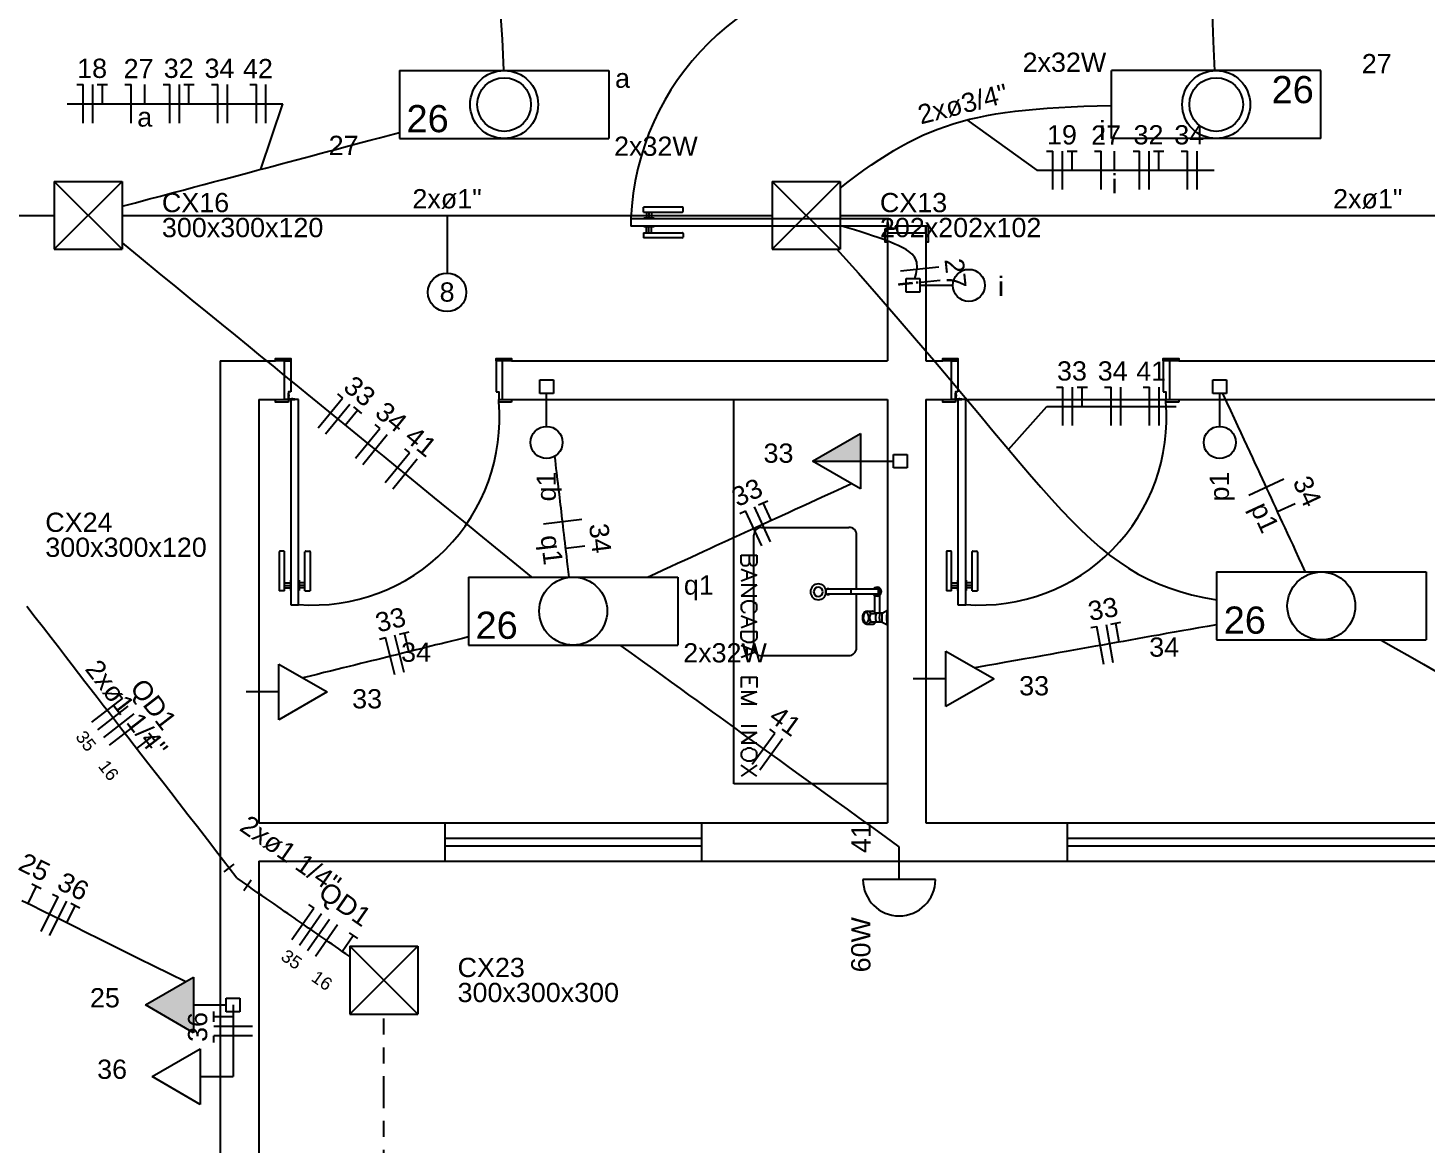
# Model space of a CAD drawing. Header units: millimetres. Extents: x -182 to 147, y -1396 to 58.
# Drawn here: x -114.66 to -103.76, y 32.92 to 41.62 of the extents above; entities that cross this region are included whole.
import ezdxf

# ---------------------------------------------------------------- set-up
doc = ezdxf.new("R2010")
doc.units = ezdxf.units.MM
doc.header["$LTSCALE"] = 10
doc.header["$MEASUREMENT"] = 0
doc.linetypes.add('Dashed2', pattern=[0.375, 0.25, -0.125])
for name, color, linetype in [('Arquitetura', 8, 'Continuous'), ('EL-Condutos', 4, 'Continuous'), ('EL-Conexões', 9, 'Continuous'), ('EL-Fios (Fase 1)', 7, 'Continuous'), ('EL-Fios (Fase 2)', 7, 'Continuous'), ('EL-Fios (Fase 3)', 7, 'Continuous'), ('EL-Fios (Neutro)', 170, 'Continuous'), ('EL-Fios (Retorno)', 10, 'Continuous'), ('EL-Fios (Terra)', 90, 'Continuous'), ('EL-Textos conduto', 7, 'Continuous'), ('EL-Textos fios', 7, 'Continuous'), ('P-SIMBOL', 170, 'Continuous'), ('Textos', 7, 'Continuous')]:
    doc.layers.add(name, color=color, linetype=linetype)
doc.styles.add('Arial', font='arial.ttf')

msp = doc.modelspace()

# ---------------------------------------------------------------- hatches: boundary and pattern name
at = {"layer": 'P-SIMBOL', "linetype": 'Continuous'}
for points in [[(-108.1719, 38.2449), (-108.5469, 38.2449), (-108.1719, 38.4614)], [(-113.3719, 34.2217), (-113.7469, 34.0052), (-113.3719, 33.7887)]]:
    msp.add_hatch(color=256, dxfattribs=at).paths.add_polyline_path(points)

# ---------------------------------------------------------------- linework, layer by layer
at = {"layer": 'Arquitetura', "color": 3, "linetype": 'Continuous'}
for p, q in [((-109.562, 40.2259), (-109.865, 40.2259)), ((-109.556, 40.1929), (-109.556, 40.2209)), ((-109.865, 40.1859), (-109.562, 40.1859)), ((-109.782, 40.1399), (-109.862, 40.1399)), ((-109.865, 40.0259), (-109.562, 40.0259)), ((-109.782, 40.0719), (-109.862, 40.0719)), ((-109.556, 40.0189), (-109.556, 39.9909)), ((-109.562, 39.9859), (-109.865, 39.9859)), ((-112.703, 37.5369), (-112.703, 37.2329)), ((-112.67, 37.5429), (-112.697, 37.5429)), ((-112.663, 37.2329), (-112.663, 37.5369)), ((-112.503, 37.2329), (-112.503, 37.5369)), ((-112.496, 37.5429), (-112.467, 37.5429)), ((-112.463, 37.5369), (-112.463, 37.2329)), ((-107.503, 37.5369), (-107.503, 37.2329)), ((-107.469, 37.5429), (-107.498, 37.5429)), ((-107.463, 37.2329), (-107.463, 37.5369)), ((-107.302, 37.2329), (-107.302, 37.5369)), ((-107.296, 37.5429), (-107.268, 37.5429)), ((-107.262, 37.5369), (-107.262, 37.2329)), ((-112.616, 37.3159), (-112.616, 37.2359)), ((-112.548, 37.3159), (-112.548, 37.2359)), ((-107.417, 37.3159), (-107.417, 37.2359)), ((-107.349, 37.3159), (-107.349, 37.2359))]:
    msp.add_line(p, q, dxfattribs=at)
at = {"layer": 'Arquitetura', "color": 3}
for p, q in [((-109.865, 40.1859), (-109.865, 40.2259)), ((-109.862, 40.1399), (-109.862, 40.1359)), ((-109.842, 40.1859), (-109.842, 40.1399)), ((-109.822, 40.1859), (-109.822, 40.1399)), ((-109.802, 40.1859), (-109.802, 40.1399)), ((-109.782, 40.1399), (-109.782, 40.1359)), ((-109.865, 40.0259), (-109.865, 39.9859)), ((-109.862, 40.0719), (-109.862, 40.0769)), ((-109.842, 40.0259), (-109.842, 40.0719)), ((-109.822, 40.0259), (-109.822, 40.0719)), ((-109.802, 40.0259), (-109.802, 40.0719)), ((-109.782, 40.0719), (-109.782, 40.0769)), ((-112.663, 37.2959), (-112.616, 37.2959)), ((-112.663, 37.2759), (-112.616, 37.2759)), ((-112.616, 37.3159), (-112.612, 37.3159)), ((-112.548, 37.3159), (-112.552, 37.3159)), ((-112.503, 37.2959), (-112.548, 37.2959)), ((-112.503, 37.2759), (-112.548, 37.2759)), ((-107.463, 37.2959), (-107.417, 37.2959)), ((-107.463, 37.2759), (-107.417, 37.2759)), ((-107.417, 37.3159), (-107.413, 37.3159)), ((-107.349, 37.3159), (-107.353, 37.3159)), ((-107.302, 37.2959), (-107.349, 37.2959)), ((-107.302, 37.2759), (-107.349, 37.2759)), ((-112.663, 37.2329), (-112.703, 37.2329)), ((-112.663, 37.2559), (-112.616, 37.2559)), ((-112.616, 37.2359), (-112.612, 37.2359)), ((-112.548, 37.2359), (-112.552, 37.2359)), ((-112.503, 37.2559), (-112.548, 37.2559)), ((-112.503, 37.2329), (-112.463, 37.2329)), ((-107.463, 37.2329), (-107.503, 37.2329)), ((-107.463, 37.2559), (-107.417, 37.2559)), ((-107.417, 37.2359), (-107.413, 37.2359)), ((-107.349, 37.2359), (-107.353, 37.2359)), ((-107.302, 37.2559), (-107.349, 37.2559)), ((-107.302, 37.2329), (-107.262, 37.2329))]:
    msp.add_line(p, q, dxfattribs=at)
at = {"layer": 'Arquitetura', "color": 2}
for p, q in [((-109.963, 40.1359), (-107.963, 40.1359)), ((-109.963, 40.1359), (-109.963, 40.0769)), ((-107.963, 40.1359), (-107.963, 40.0769)), ((-107.963, 40.0769), (-109.963, 40.0769)), ((-112.612, 38.7259), (-112.612, 37.1259)), ((-112.552, 38.7259), (-112.612, 38.7259)), ((-112.552, 37.1259), (-112.552, 38.7259)), ((-107.413, 38.7259), (-107.413, 37.1259)), ((-107.353, 38.7259), (-107.413, 38.7259)), ((-107.353, 37.1259), (-107.353, 38.7259)), ((-112.612, 37.1259), (-112.552, 37.1259)), ((-107.413, 37.1259), (-107.353, 37.1259))]:
    msp.add_line(p, q, dxfattribs=at)
at = {"layer": 'Arquitetura'}
for p, q in [((-107.96, 40.0889), (-107.96, 40.0829)), ((-107.929, 40.0589), (-107.936, 40.0589)), ((-113.163, 39.0259), (-112.733, 39.0259)), ((-110.893, 39.0259), (-107.963, 39.0259)), ((-107.663, 39.0259), (-107.532, 39.0259)), ((-105.692, 39.0259), (-96.882, 39.0259)), ((-112.862, 38.7259), (-112.733, 38.7259)), ((-112.63, 38.7589), (-112.63, 38.7539)), ((-112.6, 38.7289), (-112.606, 38.7289)), ((-110.893, 38.7259), (-107.963, 38.7259)), ((-109.16, 35.7299), (-109.16, 38.7259)), ((-107.663, 38.7259), (-107.532, 38.7259)), ((-107.429, 38.7589), (-107.429, 38.7539)), ((-107.4, 38.7289), (-107.405, 38.7289)), ((-107.353, 38.7259), (-105.793, 38.7259)), ((-105.692, 38.7259), (-101.463, 38.7259)), ((-108.944, 37.7279), (-108.263, 37.7279)), ((-109.004, 36.7879), (-109.004, 37.6679)), ((-108.204, 37.2479), (-108.204, 37.6679)), ((-109.103, 37.4579), (-109.103, 37.5129)), ((-109.103, 37.5129), (-108.98, 37.5129)), ((-109.039, 37.4579), (-109.039, 37.5129)), ((-108.98, 37.5129), (-108.98, 37.4579)), ((-109.098, 37.4409), (-109.103, 37.4579)), ((-109.103, 37.4029), (-108.98, 37.3559)), ((-109.09, 37.4319), (-109.098, 37.4409)), ((-109.081, 37.4279), (-109.09, 37.4319)), ((-109.06, 37.4279), (-109.081, 37.4279)), ((-109.052, 37.4319), (-109.06, 37.4279)), ((-109.06, 37.3859), (-109.06, 37.3269)), ((-109.043, 37.4409), (-109.052, 37.4319)), ((-109.039, 37.4579), (-109.043, 37.4409)), ((-109.03, 37.4409), (-109.039, 37.4579)), ((-109.026, 37.4319), (-109.03, 37.4409)), ((-109.014, 37.4279), (-109.026, 37.4319)), ((-109.001, 37.4279), (-109.014, 37.4279)), ((-108.992, 37.4319), (-109.001, 37.4279)), ((-108.984, 37.4409), (-108.992, 37.4319)), ((-108.98, 37.4579), (-108.984, 37.4409)), ((-108.98, 37.3559), (-109.103, 37.3099)), ((-109.103, 37.2799), (-108.98, 37.2799)), ((-108.98, 37.2799), (-109.103, 37.1949)), ((-109.103, 37.1949), (-108.98, 37.1949)), ((-108.414, 37.2479), (-108.424, 37.2479)), ((-108.414, 37.2079), (-108.424, 37.2079)), ((-108.072, 37.2479), (-108.414, 37.2479)), ((-108.072, 37.2079), (-108.414, 37.2079)), ((-108.204, 36.7879), (-108.204, 37.2079)), ((-108.037, 37.2479), (-108.072, 37.2479)), ((-108.037, 37.2079), (-108.072, 37.2079)), ((-108.064, 37.1999), (-108.064, 37.0699)), ((-108.024, 37.1999), (-108.024, 37.0599)), ((-109.098, 37.1319), (-109.103, 37.1189)), ((-109.103, 37.1189), (-109.103, 37.0939)), ((-109.103, 37.0939), (-109.098, 37.0809)), ((-109.086, 37.1399), (-109.098, 37.1319)), ((-109.098, 37.0809), (-109.086, 37.0679)), ((-109.073, 37.1489), (-109.086, 37.1399)), ((-109.086, 37.0679), (-109.073, 37.0639)), ((-109.056, 37.1529), (-109.073, 37.1489)), ((-109.026, 37.1529), (-109.056, 37.1529)), ((-109.009, 37.1489), (-109.026, 37.1529)), ((-108.997, 37.1399), (-109.009, 37.1489)), ((-109.009, 37.0639), (-108.997, 37.0679)), ((-108.984, 37.1319), (-108.997, 37.1399)), ((-108.997, 37.0679), (-108.984, 37.0809)), ((-108.98, 37.1189), (-108.984, 37.1319)), ((-108.984, 37.0809), (-108.98, 37.0939)), ((-108.98, 37.0939), (-108.98, 37.1189)), ((-108.122, 37.0749), (-108.079, 37.0749)), ((-108.094, 37.0559), (-108.052, 37.0559)), ((-108.024, 37.0599), (-108.054, 37.0599)), ((-108.005, 37.0599), (-108.024, 37.0599)), ((-108.005, 37.0599), (-107.963, 37.0819)), ((-108.005, 36.9899), (-108.005, 37.0599)), ((-109.103, 37.0389), (-108.98, 36.9919)), ((-108.98, 36.9919), (-109.103, 36.9459)), ((-109.06, 37.0219), (-109.06, 36.9629)), ((-108.122, 36.9749), (-108.079, 36.9749)), ((-108.094, 36.9929), (-108.052, 36.9929)), ((-108.005, 36.9899), (-108.054, 36.9899)), ((-108.005, 36.9899), (-107.963, 36.9679)), ((-109.103, 36.9159), (-108.98, 36.9159)), ((-109.103, 36.8739), (-109.103, 36.9159)), ((-109.098, 36.8569), (-109.103, 36.8739)), ((-109.086, 36.8439), (-109.098, 36.8569)), ((-109.073, 36.8399), (-109.086, 36.8439)), ((-109.056, 36.8309), (-109.073, 36.8399)), ((-109.009, 36.8399), (-109.026, 36.8309)), ((-108.997, 36.8439), (-109.009, 36.8399)), ((-108.984, 36.8569), (-108.997, 36.8439)), ((-108.98, 36.8739), (-108.984, 36.8569)), ((-108.98, 36.9159), (-108.98, 36.8739)), ((-109.103, 36.8099), (-108.98, 36.7599)), ((-108.98, 36.7599), (-109.103, 36.7129)), ((-109.06, 36.7889), (-109.06, 36.7299)), ((-109.026, 36.8309), (-109.056, 36.8309)), ((-108.944, 36.7289), (-108.263, 36.7289)), ((-109.103, 36.5609), (-108.98, 36.5609)), ((-109.103, 36.5609), (-109.103, 36.4799)), ((-109.039, 36.5609), (-109.039, 36.5099)), ((-108.98, 36.5609), (-108.98, 36.4799)), ((-109.103, 36.4459), (-108.98, 36.4459)), ((-108.98, 36.4459), (-109.103, 36.3999)), ((-109.103, 36.3999), (-108.98, 36.3489)), ((-108.98, 36.3489), (-109.103, 36.3489)), ((-108.98, 36.1799), (-109.103, 36.1799)), ((-109.103, 36.1289), (-108.98, 36.1289)), ((-108.98, 36.1289), (-109.103, 36.0489)), ((-109.103, 36.0489), (-108.98, 36.0489)), ((-109.098, 35.9809), (-109.103, 35.9679)), ((-109.103, 35.9679), (-109.103, 35.9469)), ((-109.086, 35.9929), (-109.098, 35.9809)), ((-109.073, 35.9979), (-109.086, 35.9929)), ((-109.056, 36.0059), (-109.073, 35.9979)), ((-109.026, 36.0059), (-109.056, 36.0059)), ((-109.009, 35.9979), (-109.026, 36.0059)), ((-108.997, 35.9929), (-109.009, 35.9979)), ((-108.984, 35.9809), (-108.997, 35.9929)), ((-108.98, 35.9679), (-108.984, 35.9809)), ((-108.98, 35.9469), (-108.98, 35.9679)), ((-109.103, 35.9469), (-109.098, 35.9339)), ((-108.98, 35.8749), (-109.103, 35.7899)), ((-108.98, 35.7899), (-109.103, 35.8749)), ((-109.098, 35.9339), (-109.086, 35.9209)), ((-109.086, 35.9209), (-109.073, 35.9169)), ((-109.073, 35.9169), (-109.056, 35.9089)), ((-109.056, 35.9089), (-109.026, 35.9089)), ((-109.026, 35.9089), (-109.009, 35.9169)), ((-109.009, 35.9169), (-108.997, 35.9209)), ((-108.997, 35.9209), (-108.984, 35.9339)), ((-108.984, 35.9339), (-108.98, 35.9469)), ((-107.963, 35.7299), (-109.16, 35.7299)), ((-112.862, 35.4259), (-107.963, 35.4259)), ((-111.413, 35.4259), (-111.413, 35.1259)), ((-109.413, 35.4259), (-109.413, 35.1259)), ((-107.663, 35.4259), (-101.463, 35.4259)), ((-106.563, 35.4259), (-106.563, 35.1259)), ((-112.862, 35.1259), (-94.963, 35.1259))]:
    msp.add_line(p, q, dxfattribs=at)
at = {"layer": 'Arquitetura', "linetype": 'Continuous'}
for p, q in [((-107.963, 39.9559), (-107.963, 39.0259)), ((-107.663, 39.9559), (-107.663, 39.0259)), ((-113.163, 39.0259), (-113.163, 24.9359)), ((-112.862, 38.7259), (-112.862, 35.4259)), ((-107.963, 38.7259), (-107.963, 35.4259)), ((-107.663, 38.7259), (-107.663, 35.4259)), ((-111.413, 35.3059), (-109.413, 35.3059)), ((-111.413, 35.2459), (-109.413, 35.2459)), ((-106.563, 35.3059), (-102.563, 35.3059)), ((-106.563, 35.2459), (-102.563, 35.2459)), ((-112.862, 35.1259), (-112.862, 24.9359))]:
    msp.add_line(p, q, dxfattribs=at)
at = {"layer": 'Arquitetura', "color": 1}
for points in [[(-107.961, 40.0659), (-107.963, 40.0609), (-107.963, 40.0609), (-107.963, 40.0659), (-107.963, 40.1059), (-107.961, 40.1059), (-107.961, 40.0659)], [(-107.954, 40.0579), (-107.958, 40.0559), (-107.958, 40.0559), (-107.953, 40.0559), (-107.913, 40.0559), (-107.913, 40.0579), (-107.954, 40.0579)], [(-112.63, 38.7349), (-112.632, 38.7309), (-112.632, 38.7309), (-112.632, 38.7359), (-112.632, 38.7759), (-112.63, 38.7759), (-112.63, 38.7349)], [(-112.624, 38.7279), (-112.628, 38.7259), (-112.628, 38.7259), (-112.623, 38.7259), (-112.583, 38.7259), (-112.583, 38.7279), (-112.624, 38.7279)], [(-107.43, 38.7349), (-107.433, 38.7309), (-107.433, 38.7309), (-107.433, 38.7359), (-107.433, 38.7759), (-107.43, 38.7759), (-107.43, 38.7349)], [(-107.423, 38.7279), (-107.427, 38.7259), (-107.427, 38.7259), (-107.422, 38.7259), (-107.382, 38.7259), (-107.382, 38.7279), (-107.423, 38.7279)]]:
    msp.add_lwpolyline(points, dxfattribs=at)
at = {"layer": 'Arquitetura', "color": 3}
for points in [[(-107.983, 40.0559), (-107.983, 39.9559), (-107.963, 39.9559), (-107.963, 40.0559), (-107.983, 40.0559)], [(-107.663, 40.0769), (-107.663, 40.0259), (-107.663, 39.9559), (-107.643, 39.9559), (-107.643, 40.0769), (-107.663, 40.0769)], [(-112.612, 39.0259), (-112.663, 39.0259), (-112.733, 39.0259), (-112.733, 39.0459), (-112.612, 39.0459), (-112.612, 39.0259)], [(-110.893, 39.0259), (-111.012, 39.0259), (-111.012, 39.0459), (-110.893, 39.0459), (-110.893, 39.0259)], [(-107.413, 39.0259), (-107.463, 39.0259), (-107.532, 39.0259), (-107.532, 39.0459), (-107.413, 39.0459), (-107.413, 39.0259)], [(-105.692, 39.0259), (-105.813, 39.0259), (-105.813, 39.0459), (-105.692, 39.0459), (-105.692, 39.0259)], [(-112.632, 38.7059), (-112.733, 38.7059), (-112.733, 38.7259), (-112.632, 38.7259), (-112.632, 38.7059)], [(-110.893, 38.7059), (-110.992, 38.7059), (-110.992, 38.7259), (-110.893, 38.7259), (-110.893, 38.7059)], [(-107.433, 38.7059), (-107.532, 38.7059), (-107.532, 38.7259), (-107.433, 38.7259), (-107.433, 38.7059)], [(-105.692, 38.7059), (-105.793, 38.7059), (-105.793, 38.7259), (-105.692, 38.7259), (-105.692, 38.7059)]]:
    msp.add_lwpolyline(points, close=True, dxfattribs=at)
at = {"layer": 'Arquitetura', "color": 2}
for points in [[(-107.902, 40.0769), (-107.902, 40.0559), (-107.963, 40.0559), (-107.963, 40.0259), (-107.663, 40.0259), (-107.663, 40.0769), (-107.902, 40.0769)], [(-112.612, 38.7859), (-112.632, 38.7859), (-112.632, 38.7259), (-112.663, 38.7259), (-112.663, 39.0259), (-112.612, 39.0259), (-112.612, 38.7859)], [(-111.012, 38.7859), (-110.992, 38.7859), (-110.992, 38.7259), (-110.963, 38.7259), (-110.963, 39.0259), (-111.012, 39.0259), (-111.012, 38.7859)], [(-107.413, 38.7859), (-107.433, 38.7859), (-107.433, 38.7259), (-107.463, 38.7259), (-107.463, 39.0259), (-107.413, 39.0259), (-107.413, 38.7859)], [(-105.813, 38.7859), (-105.793, 38.7859), (-105.793, 38.7259), (-105.762, 38.7259), (-105.762, 39.0259), (-105.813, 39.0259), (-105.813, 38.7859)]]:
    msp.add_lwpolyline(points, close=True, dxfattribs=at)
at = {"layer": 'Arquitetura'}
for points in [[(-107.958, 40.0909), (-107.96, 40.0889), (-107.961, 40.0889)], [(-107.958, 40.0809), (-107.96, 40.0829), (-107.961, 40.0829)], [(-107.958, 40.0869), (-107.958, 40.0869), (-107.958, 40.0909), (-107.958, 40.0909), (-107.958, 40.0809), (-107.958, 40.0809), (-107.958, 40.0859), (-107.958, 40.0859)], [(-107.938, 40.0609), (-107.936, 40.0589), (-107.936, 40.0579)], [(-107.932, 40.0609), (-107.932, 40.0609), (-107.927, 40.0609), (-107.927, 40.0609), (-107.938, 40.0609), (-107.938, 40.0609), (-107.933, 40.0609), (-107.933, 40.0609)], [(-107.927, 40.0609), (-107.929, 40.0589), (-107.929, 40.0579)], [(-112.628, 38.7609), (-112.63, 38.7589), (-112.63, 38.7589)], [(-112.628, 38.7509), (-112.63, 38.7539), (-112.63, 38.7539)], [(-112.628, 38.7569), (-112.628, 38.7569), (-112.628, 38.7609), (-112.628, 38.7609), (-112.628, 38.7509), (-112.628, 38.7509), (-112.628, 38.7559), (-112.628, 38.7559)], [(-112.602, 38.7309), (-112.602, 38.7309), (-112.598, 38.7309), (-112.598, 38.7309), (-112.608, 38.7309), (-112.608, 38.7309), (-112.603, 38.7309), (-112.603, 38.7309)], [(-112.608, 38.7309), (-112.606, 38.7289), (-112.606, 38.7279)], [(-112.598, 38.7309), (-112.6, 38.7289), (-112.6, 38.7279)], [(-107.428, 38.7609), (-107.429, 38.7589), (-107.43, 38.7589)], [(-107.428, 38.7509), (-107.429, 38.7539), (-107.43, 38.7539)], [(-107.428, 38.7569), (-107.427, 38.7569), (-107.427, 38.7609), (-107.428, 38.7609), (-107.428, 38.7509), (-107.427, 38.7509), (-107.427, 38.7559), (-107.428, 38.7559)], [(-107.402, 38.7309), (-107.402, 38.7309), (-107.398, 38.7309), (-107.398, 38.7309), (-107.407, 38.7309), (-107.407, 38.7309), (-107.403, 38.7309), (-107.403, 38.7309)], [(-107.407, 38.7309), (-107.405, 38.7289), (-107.405, 38.7279)], [(-107.398, 38.7309), (-107.4, 38.7289), (-107.4, 38.7279)]]:
    msp.add_lwpolyline(points, dxfattribs=at)
at = {"layer": 'Arquitetura', "linetype": 'Continuous'}
for points in [[(-108.123, 37.0749), (-108.13, 37.0739), (-108.135, 37.0709), (-108.141, 37.0669), (-108.146, 37.0609), (-108.151, 37.0549), (-108.154, 37.0469), (-108.156, 37.0379), (-108.157, 37.0289), (-108.157, 37.0199), (-108.156, 37.0109), (-108.154, 37.0029), (-108.151, 36.9949), (-108.146, 36.9879), (-108.141, 36.9829), (-108.135, 36.9789), (-108.13, 36.9759), (-108.123, 36.9749)], [(-108.13, 36.9859), (-108.125, 36.9869), (-108.121, 36.9889), (-108.117, 36.9929), (-108.114, 36.9979), (-108.111, 37.0039), (-108.109, 37.0109), (-108.108, 37.0189), (-108.108, 37.0269), (-108.109, 37.0349), (-108.11, 37.0419), (-108.112, 37.0489), (-108.115, 37.0539), (-108.119, 37.0589), (-108.123, 37.0619), (-108.127, 37.0639), (-108.131, 37.0639), (-108.136, 37.0619), (-108.14, 37.0589), (-108.143, 37.0539), (-108.146, 37.0489), (-108.149, 37.0419), (-108.15, 37.0349), (-108.151, 37.0269), (-108.151, 37.0189), (-108.15, 37.0109), (-108.148, 37.0039), (-108.145, 36.9979), (-108.142, 36.9929), (-108.138, 36.9889), (-108.133, 36.9869), (-108.13, 36.9859)], [(-108.096, 37.0579), (-108.1, 37.0639), (-108.105, 37.0689), (-108.11, 37.0719), (-108.116, 37.0739), (-108.122, 37.0749)], [(-108.064, 37.0699), (-108.067, 37.0719), (-108.07, 37.0729), (-108.073, 37.0739), (-108.076, 37.0749), (-108.079, 37.0749)], [(-108.054, 37.0599), (-108.056, 37.0619), (-108.058, 37.0649), (-108.06, 37.0669), (-108.062, 37.0679), (-108.064, 37.0699)], [(-108.052, 37.0579), (-108.052, 37.0579), (-108.053, 37.0589), (-108.053, 37.0589), (-108.053, 37.0599), (-108.054, 37.0599)], [(-108.123, 36.9749), (-108.117, 36.9749), (-108.111, 36.9769), (-108.105, 36.9809), (-108.1, 36.9859), (-108.096, 36.9919)], [(-108.079, 36.9749), (-108.073, 36.9749), (-108.068, 36.9769), (-108.063, 36.9799), (-108.058, 36.9839), (-108.054, 36.9899)], [(-108.054, 36.9899), (-108.053, 36.9899), (-108.053, 36.9909), (-108.053, 36.9909), (-108.052, 36.9919), (-108.052, 36.9919)]]:
    msp.add_lwpolyline(points, dxfattribs=at)
at = {"layer": 'Arquitetura', "color": 1}
for centre in [(-107.958, 40.0609), (-112.628, 38.7309), (-107.427, 38.7309)]:
    msp.add_circle(centre, 0.005, dxfattribs=at)
at = {"layer": 'Arquitetura'}
for centre, radius, start, end in [((-107.917, 40.0499), 2.0472, 91.8256, 177.588), ((-112.445, 38.5809), 1.4584, 265.793, 4.93638), ((-107.246, 38.5809), 1.4584, 265.793, 4.93638), ((-108.946, 37.6699), 0.0578, 88.5161, 181.484), ((-108.258, 37.6729), 0.0547, 354.972, 95.0276), ((-108.502, 37.2259), 0.0614, 90, 180), ((-108.502, 37.2259), 0.0614, 0, 90), ((-108.502, 37.2259), 0.0614, 180, 270), ((-108.502, 37.2259), 0.036, 90, 180), ((-108.502, 37.2259), 0.036, 180, 270), ((-108.502, 37.2259), 0.036, 0, 90), ((-108.502, 37.2259), 0.036, 270, 0), ((-108.502, 37.2259), 0.0614, 270, 0), ((-108.424, 37.2279), 0.0223, 63.7208, 296.279), ((-108.424, 37.2279), 0.02, 90, 270), ((-108.291, 37.2279), 0.0466, 334.556, 25.4445), ((-108.044, 37.2279), 0.0345, 125.419, 144.581), ((-108.044, 37.2279), 0.0345, 215.419, 234.581), ((-108.044, 37.2279), 0.0345, 54.5813, 125.419), ((-108.044, 37.2279), 0.0345, 234.581, 305.419), ((-108.044, 37.2279), 0.0253, 232.252, 127.748), ((-108.079, 37.2279), 0.0466, 334.556, 25.4445), ((-108.044, 37.2279), 0.0345, 305.419, 54.5813), ((-108.035, 37.0249), 0.067, 153.975, 206.025), ((-108.099, 37.0559), 0.004, 333.975, 32.1559), ((-107.946, 37.0249), 0.1097, 164.314, 195.686), ((-108.056, 37.0559), 0.004, 344.314, 31.5675), ((-107.863, 37.0249), 0.1631, 167.538, 192.462), ((-107.412, 37.0249), 0.5572, 174.375, 185.625), ((-108.099, 36.9939), 0.004, 327.844, 26.0251), ((-108.056, 36.9939), 0.004, 328.433, 15.6861), ((-108.946, 36.7859), 0.0578, 178.516, 271.484), ((-108.265, 36.7899), 0.0614, 270, 0)]:
    msp.add_arc(centre, radius, start, end, dxfattribs=at)
at = {"layer": 'Arquitetura', "color": 3, "linetype": 'Continuous'}
for centre, start, end in [((-109.562, 40.2199), 9.46232, 90), ((-109.562, 40.1919), 270, 9.46232), ((-109.562, 40.0199), 350.538, 90), ((-109.562, 39.9929), 270, 350.538), ((-112.696, 37.5369), 99.4623, 180), ((-112.669, 37.5369), 0, 99.4623), ((-112.497, 37.5369), 80.5377, 180), ((-112.468, 37.5369), 0, 80.5377), ((-107.497, 37.5369), 99.4623, 180), ((-107.468, 37.5369), 0, 99.4623), ((-107.297, 37.5369), 80.5377, 180), ((-107.269, 37.5369), 0, 80.5377)]:
    msp.add_arc(centre, 0.006, start, end, dxfattribs=at)
at = {"layer": 'EL-Condutos', "linetype": 'Continuous'}
for points in [[(-110.982, 41.7519), (-110.9649, 41.5341), (-110.9541, 41.2925)], [(-105.4325, 41.734), (-105.4227, 41.5175), (-105.4124, 41.2882)], [(-108.3318, 40.3738), (-108.2681, 40.4228), (-108.2062, 40.4692), (-108.1457, 40.5132), (-108.0865, 40.5548), (-108.0282, 40.5942), (-107.9708, 40.6313), (-107.9139, 40.6662), (-107.8574, 40.699), (-107.8009, 40.7298), (-107.7442, 40.7585), (-107.6872, 40.7854), (-107.6296, 40.8104), (-107.571, 40.8337), (-107.5114, 40.8552), (-107.4505, 40.8751), (-107.388, 40.8933), (-107.3238, 40.9101), (-107.2575, 40.9254), (-107.1889, 40.9393), (-107.1178, 40.9519), (-107.044, 40.9632), (-106.9673, 40.9733), (-106.8873, 40.9823), (-106.804, 40.9902), (-106.7169, 40.9972), (-106.626, 41.0031), (-106.5309, 41.0082), (-106.4314, 41.0125), (-106.3274, 41.0161), (-106.2185, 41.019)], [(-113.9275, 40.2323), (-113.8233, 40.2601), (-113.724, 40.2865), (-113.6294, 40.3117), (-113.5391, 40.3358), (-113.4529, 40.3588), (-113.3705, 40.3807), (-113.2915, 40.4018), (-113.2157, 40.422), (-113.1428, 40.4414), (-113.0725, 40.4602), (-113.0045, 40.4783), (-112.9385, 40.4959), (-112.8743, 40.513), (-112.8115, 40.5297), (-112.7498, 40.5461), (-112.6891, 40.5623), (-112.6288, 40.5784), (-112.5689, 40.5944), (-112.5089, 40.6103), (-112.4487, 40.6264), (-112.3878, 40.6426), (-112.3261, 40.6591), (-112.2632, 40.6758), (-112.1988, 40.693), (-112.1327, 40.7106), (-112.0645, 40.7288), (-111.994, 40.7476), (-111.9208, 40.7671), (-111.8447, 40.7874), (-111.7654, 40.8085)], [(-114.7881, 40.1615), (-114.4529, 40.1615)], [(-113.9324, 40.1615), (-113.5767, 40.1615), (-113.2427, 40.1615), (-112.9294, 40.1615), (-112.6358, 40.1615), (-112.3611, 40.1615), (-112.1043, 40.1615), (-111.8644, 40.1615), (-111.6406, 40.1615), (-111.4318, 40.1615), (-111.2371, 40.1615), (-111.0556, 40.1615), (-110.8864, 40.1615), (-110.7285, 40.1615), (-110.581, 40.1615), (-110.4429, 40.1615), (-110.3132, 40.1615), (-110.1911, 40.1615), (-110.0757, 40.1615), (-109.9659, 40.1615), (-109.8608, 40.1615), (-109.7595, 40.1615), (-109.661, 40.1615), (-109.5644, 40.1615), (-109.4688, 40.1615), (-109.3733, 40.1615), (-109.2768, 40.1615), (-109.1784, 40.1615), (-109.0772, 40.1615), (-108.9723, 40.1615), (-108.8628, 40.1615)], [(-108.3256, 40.1615), (-107.8904, 40.1615), (-107.4823, 40.1615), (-107.0995, 40.1615), (-106.7404, 40.1615), (-106.4033, 40.1615), (-106.0864, 40.1615), (-105.788, 40.1615), (-105.5064, 40.1615), (-105.24, 40.1615), (-104.9869, 40.1615), (-104.7455, 40.1615), (-104.5141, 40.1615), (-104.291, 40.1615), (-104.0745, 40.1615), (-103.8627, 40.1615), (-103.6542, 40.1615)], [(-107.7482, 39.6683), (-107.7433, 39.6873), (-107.7392, 39.7054), (-107.7358, 39.7226), (-107.7334, 39.7388), (-107.732, 39.7543), (-107.7318, 39.7691), (-107.7327, 39.7832), (-107.735, 39.7967), (-107.7388, 39.8097), (-107.7441, 39.8223), (-107.751, 39.8345), (-107.7597, 39.8463), (-107.7702, 39.8579), (-107.7827, 39.8693), (-107.7972, 39.8806), (-107.8139, 39.8918), (-107.8329, 39.9031), (-107.8542, 39.9144), (-107.878, 39.9259), (-107.9044, 39.9377), (-107.9334, 39.9497), (-107.9653, 39.9621), (-108, 39.9749), (-108.0377, 39.9882), (-108.0785, 40.002), (-108.1225, 40.0165), (-108.1698, 40.0317), (-108.2206, 40.0476), (-108.2748, 40.0644), (-108.3326, 40.0821)], [(-113.9288, 39.946), (-113.7806, 39.825), (-113.6408, 39.7109), (-113.5089, 39.6032), (-113.3841, 39.5014), (-113.2661, 39.4051), (-113.154, 39.3136), (-113.0474, 39.2266), (-112.9457, 39.1436), (-112.8482, 39.064), (-112.7544, 38.9875), (-112.6637, 38.9135), (-112.5755, 38.8415), (-112.4892, 38.771), (-112.4042, 38.7016), (-112.3199, 38.6328), (-112.2358, 38.5641), (-112.1511, 38.495), (-112.0654, 38.4251), (-111.9781, 38.3538), (-111.8885, 38.2807), (-111.796, 38.2052), (-111.7001, 38.127), (-111.6002, 38.0454), (-111.4957, 37.9601), (-111.386, 37.8706), (-111.2705, 37.7763), (-111.1486, 37.6768), (-111.0197, 37.5716), (-110.8832, 37.4602), (-110.7385, 37.3421)], [(-108.359, 39.9), (-108.189, 39.7096), (-108.0289, 39.5278), (-107.8781, 39.3545), (-107.7361, 39.1894), (-107.6025, 39.0324), (-107.4766, 38.8832), (-107.358, 38.7417), (-107.246, 38.6077), (-107.1402, 38.4809), (-107.0401, 38.3612), (-106.945, 38.2485), (-106.8545, 38.1424), (-106.768, 38.0429), (-106.685, 37.9497), (-106.605, 37.8627), (-106.5274, 37.7816), (-106.4517, 37.7062), (-106.3774, 37.6365), (-106.3039, 37.5721), (-106.2307, 37.5129), (-106.1572, 37.4587), (-106.083, 37.4093), (-106.0075, 37.3645), (-105.9301, 37.3242), (-105.8504, 37.2881), (-105.7678, 37.256), (-105.6817, 37.2278), (-105.5916, 37.2033), (-105.4971, 37.1822), (-105.3975, 37.1644)], [(-104.7035, 37.3806), (-104.7299, 37.4377), (-104.755, 37.4918), (-104.7788, 37.5432), (-104.8014, 37.592), (-104.8229, 37.6385), (-104.8435, 37.683), (-104.8633, 37.7256), (-104.8823, 37.7668), (-104.9007, 37.8066), (-104.9187, 37.8453), (-104.9362, 37.8832), (-104.9535, 37.9206), (-104.9706, 37.9576), (-104.9877, 37.9945), (-105.0049, 38.0316), (-105.0223, 38.0691), (-105.0399, 38.1072), (-105.058, 38.1462), (-105.0766, 38.1864), (-105.0958, 38.2279), (-105.1158, 38.2711), (-105.1366, 38.3161), (-105.1584, 38.3632), (-105.1814, 38.4127), (-105.2055, 38.4648), (-105.2309, 38.5198), (-105.2578, 38.5778), (-105.2862, 38.6392), (-105.3163, 38.7041), (-105.3481, 38.7729)], [(-110.4435, 37.3398), (-110.4486, 37.3826), (-110.4534, 37.4238), (-110.4581, 37.4634), (-110.4626, 37.5015), (-110.467, 37.5382), (-110.4712, 37.5736), (-110.4752, 37.6079), (-110.4791, 37.641), (-110.4829, 37.6732), (-110.4866, 37.7044), (-110.4902, 37.7348), (-110.4937, 37.7645), (-110.4972, 37.7936), (-110.5005, 37.8221), (-110.5039, 37.8502), (-110.5072, 37.8779), (-110.5104, 37.9054), (-110.5136, 37.9328), (-110.5169, 37.96), (-110.5201, 37.9874), (-110.5233, 38.0148), (-110.5266, 38.0424), (-110.5299, 38.0704), (-110.5333, 38.0988), (-110.5367, 38.1277), (-110.5402, 38.1572), (-110.5437, 38.1873), (-110.5474, 38.2183), (-110.5512, 38.2501), (-110.5551, 38.2829)], [(-109.833, 37.3415), (-109.7707, 37.3701), (-109.7108, 37.3975), (-109.6534, 37.4239), (-109.598, 37.4492), (-109.5446, 37.4738), (-109.4928, 37.4975), (-109.4427, 37.5205), (-109.3938, 37.5429), (-109.346, 37.5648), (-109.2992, 37.5863), (-109.2531, 37.6074), (-109.2075, 37.6283), (-109.1622, 37.6491), (-109.117, 37.6698), (-109.0717, 37.6906), (-109.0261, 37.7115), (-108.98, 37.7326), (-108.9333, 37.7541), (-108.8856, 37.7759), (-108.8368, 37.7983), (-108.7867, 37.8213), (-108.7352, 37.8449), (-108.6819, 37.8694), (-108.6267, 37.8947), (-108.5694, 37.921), (-108.5097, 37.9483), (-108.4476, 37.9768), (-108.3828, 38.0065), (-108.315, 38.0376), (-108.2441, 38.0701)], [(-113.0936, 35.0718), (-113.1812, 35.1852), (-113.2638, 35.2919), (-113.3415, 35.3925), (-113.4148, 35.4873), (-113.4841, 35.5768), (-113.5496, 35.6615), (-113.6117, 35.7418), (-113.6707, 35.8182), (-113.7271, 35.8911), (-113.781, 35.9609), (-113.833, 36.028), (-113.8833, 36.0931), (-113.9322, 36.1564), (-113.9802, 36.2184), (-114.0275, 36.2796), (-114.0746, 36.3405), (-114.1217, 36.4014), (-114.1692, 36.4628), (-114.2174, 36.5252), (-114.2668, 36.589), (-114.3175, 36.6547), (-114.3701, 36.7226), (-114.4248, 36.7933), (-114.4819, 36.8672), (-114.5419, 36.9448), (-114.605, 37.0264), (-114.6716, 37.1126)], [(-105.3986, 36.9697), (-105.4696, 36.957), (-105.5379, 36.9448), (-105.6038, 36.933), (-105.6675, 36.9216), (-105.7292, 36.9106), (-105.7893, 36.8999), (-105.8477, 36.8894), (-105.9049, 36.8792), (-105.9611, 36.8692), (-106.0163, 36.8593), (-106.071, 36.8496), (-106.1252, 36.8399), (-106.1792, 36.8302), (-106.2333, 36.8206), (-106.2876, 36.8109), (-106.3424, 36.8011), (-106.3978, 36.7912), (-106.4542, 36.7811), (-106.5118, 36.7708), (-106.5707, 36.7603), (-106.6311, 36.7495), (-106.6934, 36.7384), (-106.7577, 36.7269), (-106.8242, 36.715), (-106.8932, 36.7027), (-106.9649, 36.6899), (-107.0395, 36.6765), (-107.1172, 36.6627), (-107.1982, 36.6482), (-107.2829, 36.6331)], [(-111.2291, 36.8739), (-111.2739, 36.8629), (-111.3175, 36.8521), (-111.3599, 36.8416), (-111.4014, 36.8314), (-111.442, 36.8213), (-111.4819, 36.8115), (-111.5211, 36.8018), (-111.5598, 36.7922), (-111.5981, 36.7828), (-111.6361, 36.7734), (-111.674, 36.764), (-111.7118, 36.7547), (-111.7497, 36.7453), (-111.7878, 36.7359), (-111.8262, 36.7264), (-111.8651, 36.7168), (-111.9045, 36.707), (-111.9445, 36.6971), (-111.9854, 36.687), (-112.0271, 36.6767), (-112.0699, 36.6662), (-112.1138, 36.6553), (-112.159, 36.6441), (-112.2056, 36.6326), (-112.2536, 36.6208), (-112.3033, 36.6085), (-112.3547, 36.5958), (-112.4079, 36.5826), (-112.4632, 36.569), (-112.5205, 36.5548)], [(-104.1157, 36.8503), (-103.9994, 36.7839), (-103.8895, 36.7212), (-103.7856, 36.6618), (-103.687, 36.6055)], [(-107.8711, 35.2388), (-107.9813, 35.3185), (-108.0851, 35.3935), (-108.183, 35.4643), (-108.2753, 35.531), (-108.3625, 35.5941), (-108.4449, 35.6537), (-108.523, 35.7101), (-108.5972, 35.7637), (-108.6678, 35.8147), (-108.7353, 35.8635), (-108.8, 35.9103), (-108.8624, 35.9554), (-108.9229, 35.9991), (-108.9818, 36.0418), (-109.0397, 36.0836), (-109.0968, 36.1248), (-109.1535, 36.1659), (-109.2104, 36.207), (-109.2678, 36.2485), (-109.326, 36.2906), (-109.3856, 36.3336), (-109.4468, 36.3779), (-109.5101, 36.4237), (-109.576, 36.4713), (-109.6447, 36.5209), (-109.7167, 36.573), (-109.7925, 36.6278), (-109.8723, 36.6855), (-109.9567, 36.7465), (-110.046, 36.811)], [(-114.7101, 34.8204), (-114.6318, 34.7817), (-114.5518, 34.7421), (-114.4696, 34.7014), (-114.3849, 34.6595), (-114.2971, 34.6161), (-114.2059, 34.5709), (-114.1107, 34.5238), (-114.0111, 34.4745), (-113.9066, 34.4228), (-113.7968, 34.3684), (-113.6812, 34.3112), (-113.5594, 34.2509), (-113.4308, 34.1873)], [(-113.0629, 34.0052), (-113.0629, 33.9782), (-113.0629, 33.9529), (-113.0629, 33.9292), (-113.0629, 33.907), (-113.0629, 33.8861), (-113.0629, 33.8665), (-113.0629, 33.848), (-113.0629, 33.8305), (-113.0629, 33.8139), (-113.0629, 33.7981), (-113.0629, 33.7828), (-113.063, 33.7681), (-113.063, 33.7537), (-113.063, 33.7396), (-113.063, 33.7256), (-113.063, 33.7115), (-113.063, 33.6974), (-113.063, 33.683), (-113.0629, 33.6683), (-113.0629, 33.653), (-113.0629, 33.6372), (-113.0629, 33.6206), (-113.0629, 33.6031), (-113.0629, 33.5846), (-113.0629, 33.565), (-113.0629, 33.5442), (-113.0629, 33.522), (-113.0629, 33.4983), (-113.0629, 33.473), (-113.0629, 33.4459)]]:
    msp.add_lwpolyline(points, dxfattribs=at)
at = {"layer": 'EL-Condutos', "linetype": 'Dashed2', "ltscale": 0.05}
for points in [[(-112.1537, 34.3821), (-112.1836, 34.4029), (-112.2122, 34.4227), (-112.2396, 34.4418), (-112.266, 34.4601), (-112.2914, 34.4778), (-112.316, 34.4949), (-112.3398, 34.5114), (-112.363, 34.5276), (-112.3858, 34.5434), (-112.4081, 34.5589), (-112.4302, 34.5743), (-112.4521, 34.5895), (-112.474, 34.6047), (-112.4959, 34.62), (-112.5181, 34.6354), (-112.5405, 34.651), (-112.5633, 34.6668), (-112.5867, 34.6831), (-112.6107, 34.6998), (-112.6354, 34.717), (-112.6611, 34.7348), (-112.6877, 34.7533), (-112.7153, 34.7725), (-112.7442, 34.7926), (-112.7745, 34.8136), (-112.8061, 34.8356), (-112.8393, 34.8587), (-112.8742, 34.8829), (-112.9108, 34.9084), (-112.9493, 34.9352)], [(-111.8883, 32.751), (-111.8883, 33.3237), (-111.8883, 33.9347)]]:
    msp.add_lwpolyline(points, dxfattribs=at)
at = {"layer": 'EL-Conexões'}
for p, q in [((-113.1334, 35.0417), (-113.0543, 35.1028)), ((-113.0327, 34.9931), (-113.0939, 35.0722)), ((-113.0327, 34.9931), (-112.9506, 34.9361)), ((-112.9221, 34.9771), (-112.9791, 34.895))]:
    msp.add_line(p, q, dxfattribs=at)
at = {"layer": 'EL-Fios (Fase 1)'}
for p, q in [((-114.1569, 40.8812), (-114.1569, 41.1812)), ((-113.4819, 40.8812), (-113.4819, 41.1812)), ((-105.9228, 40.3628), (-105.9228, 40.6628)), ((-114.1171, 36.1502), (-113.8798, 36.3337)), ((-112.5447, 34.4712), (-112.3735, 34.7175))]:
    msp.add_line(p, q, dxfattribs=at)
at = {"layer": 'EL-Fios (Fase 2)'}
for p, q in [((-113.1069, 40.8812), (-113.1069, 41.1812)), ((-112.8069, 40.8812), (-112.8069, 41.1812)), ((-106.5978, 40.3628), (-106.5978, 40.6628)), ((-105.5478, 40.3628), (-105.5478, 40.6628)), ((-106.5197, 38.5217), (-106.5197, 38.8217)), ((-106.1447, 38.5217), (-106.1447, 38.8217)), ((-112.3418, 38.4571), (-112.1521, 38.6895)), ((-112.0513, 38.2199), (-111.8616, 38.4524)), ((-105.1464, 37.9802), (-104.8742, 38.1063)), ((-108.8748, 37.6159), (-108.9999, 37.8886)), ((-110.6439, 37.7569), (-110.346, 37.7921)), ((-106.2029, 36.6736), (-106.2557, 36.9689)), ((-111.7291, 36.5959), (-111.8011, 36.8871)), ((-114.0712, 36.0909), (-113.8339, 36.2744)), ((-114.4928, 34.5456), (-114.3598, 34.8144)), ((-112.4831, 34.4284), (-112.3119, 34.6747)), ((-112.913, 33.8381), (-113.213, 33.8381))]:
    msp.add_line(p, q, dxfattribs=at)
at = {"layer": 'EL-Fios (Fase 3)'}
for p, q in [((-107.8606, 39.7297), (-107.5622, 39.7611)), ((-105.8447, 38.5217), (-105.8447, 38.8217)), ((-111.8189, 38.0303), (-111.6292, 38.2627)), ((-114.0253, 36.0316), (-113.788, 36.2151)), ((-108.9562, 35.8382), (-108.7805, 36.0813)), ((-112.4215, 34.3856), (-112.2503, 34.6319))]:
    msp.add_line(p, q, dxfattribs=at)
at = {"layer": 'EL-Fios (Neutro)'}
for p, q in [((-114.2819, 41.1812), (-114.2319, 41.1812)), ((-114.2319, 40.8812), (-114.2319, 41.1812)), ((-113.9069, 41.1812), (-113.8569, 41.1812)), ((-113.8569, 40.8812), (-113.8569, 41.1812)), ((-113.6069, 41.1812), (-113.5569, 41.1812)), ((-113.5569, 40.8812), (-113.5569, 41.1812)), ((-113.2319, 41.1812), (-113.1819, 41.1812)), ((-113.1819, 40.8812), (-113.1819, 41.1812)), ((-112.9319, 41.1812), (-112.8819, 41.1812)), ((-112.8819, 40.8812), (-112.8819, 41.1812)), ((-106.7228, 40.6628), (-106.6728, 40.6628)), ((-106.6728, 40.3628), (-106.6728, 40.6628)), ((-106.3478, 40.6628), (-106.2978, 40.6628)), ((-106.2978, 40.3628), (-106.2978, 40.6628)), ((-106.0478, 40.6628), (-105.9978, 40.6628)), ((-105.9978, 40.3628), (-105.9978, 40.6628)), ((-105.6728, 40.6628), (-105.6228, 40.6628)), ((-105.6228, 40.3628), (-105.6228, 40.6628)), ((-106.6447, 38.8217), (-106.5947, 38.8217)), ((-106.5947, 38.5217), (-106.5947, 38.8217)), ((-106.2697, 38.8217), (-106.2197, 38.8217)), ((-106.2197, 38.5217), (-106.2197, 38.8217)), ((-105.9697, 38.8217), (-105.9197, 38.8217)), ((-105.9197, 38.5217), (-105.9197, 38.8217)), ((-112.3999, 38.5045), (-112.2102, 38.7369)), ((-112.2489, 38.7685), (-112.2102, 38.7369)), ((-112.1094, 38.2674), (-111.9197, 38.4998)), ((-111.9584, 38.5314), (-111.9197, 38.4998)), ((-111.877, 38.0777), (-111.6873, 38.3101)), ((-111.726, 38.3417), (-111.6873, 38.3101)), ((-109.1135, 37.8365), (-109.068, 37.8573)), ((-108.943, 37.5846), (-109.068, 37.8573)), ((-106.3787, 36.947), (-106.3295, 36.9558)), ((-106.2767, 36.6604), (-106.3295, 36.9558)), ((-111.9224, 36.8571), (-111.8739, 36.8691)), ((-111.8019, 36.5779), (-111.8739, 36.8691)), ((-113.9562, 36.4326), (-113.9256, 36.3931)), ((-114.163, 36.2095), (-113.9256, 36.3931)), ((-109.017, 35.8821), (-108.8413, 36.1252)), ((-108.8818, 36.1545), (-108.8413, 36.1252)), ((-114.5601, 34.5788), (-114.427, 34.8477)), ((-114.4718, 34.8699), (-114.427, 34.8477)), ((-112.4761, 34.7889), (-112.435, 34.7603)), ((-112.6063, 34.514), (-112.435, 34.7603)), ((-112.913, 33.7631), (-113.213, 33.7631)), ((-113.213, 33.7131), (-113.213, 33.7631))]:
    msp.add_line(p, q, dxfattribs=at)
at = {"layer": 'EL-Fios (Retorno)'}
for p, q in [((-113.7519, 41.0312), (-113.7519, 41.1812)), ((-106.1928, 40.5128), (-106.1928, 40.6628)), ((-107.7004, 39.641), (-107.5512, 39.6567)), ((-104.9221, 37.8527), (-104.7859, 37.9157)), ((-110.4703, 37.566), (-110.3213, 37.5836))]:
    msp.add_line(p, q, dxfattribs=at)
at = {"layer": 'EL-Fios (Terra)'}
for p, q in [((-114.1219, 41.1812), (-114.0419, 41.1812)), ((-114.0819, 41.0312), (-114.0819, 41.1812)), ((-113.4469, 41.1812), (-113.3669, 41.1812)), ((-113.4069, 41.0312), (-113.4069, 41.1812)), ((-106.5628, 40.6628), (-106.4828, 40.6628)), ((-106.5228, 40.5128), (-106.5228, 40.6628)), ((-105.8878, 40.6628), (-105.8078, 40.6628)), ((-105.8478, 40.5128), (-105.8478, 40.6628)), ((-106.4847, 38.8217), (-106.4047, 38.8217)), ((-106.4447, 38.6717), (-106.4447, 38.8217)), ((-112.1888, 38.5258), (-112.094, 38.6421)), ((-112.125, 38.6673), (-112.063, 38.6168)), ((-108.968, 37.9032), (-108.8953, 37.9365)), ((-108.8692, 37.7835), (-108.9317, 37.9198)), ((-106.2212, 36.9751), (-106.1425, 36.9892)), ((-106.1554, 36.8345), (-106.1818, 36.9821)), ((-111.7671, 36.8955), (-111.6894, 36.9147)), ((-111.6923, 36.7595), (-111.7283, 36.9051)), ((-113.8141, 36.0036), (-113.6954, 36.0954)), ((-113.7199, 36.127), (-113.671, 36.0637)), ((-114.6616, 34.7964), (-114.595, 34.9309)), ((-114.6309, 34.9486), (-114.5592, 34.9131)), ((-114.3591, 34.6467), (-114.2926, 34.7812)), ((-114.3284, 34.7989), (-114.2567, 34.7634)), ((-112.2117, 34.4224), (-112.1261, 34.5456)), ((-112.1589, 34.5684), (-112.0932, 34.5227)), ((-113.213, 33.8731), (-113.213, 33.9531)), ((-113.063, 33.9131), (-113.213, 33.9131))]:
    msp.add_line(p, q, dxfattribs=at)
at = {"layer": 'EL-Textos fios'}
for p, q in [((-114.3569, 41.0312), (-112.6757, 41.0312)), ((-112.8463, 40.5204), (-112.6757, 41.0312)), ((-107.3435, 40.9052), (-106.7978, 40.5128)), ((-106.7978, 40.5128), (-105.4166, 40.5128)), ((-111.3951, 40.1615), (-111.3951, 39.7115)), ((-107.0183, 38.3353), (-106.7197, 38.6717)), ((-106.7197, 38.6717), (-105.7135, 38.6717))]:
    msp.add_line(p, q, dxfattribs=at)
msp.add_circle((-111.3951, 39.5615), 0.15, dxfattribs=at)
at = {"layer": 'P-SIMBOL'}
for p, q in [((-111.7663, 41.2907), (-110.1343, 41.2907)), ((-111.7663, 41.2907), (-111.7663, 40.7607)), ((-110.1343, 41.2907), (-110.1343, 40.7607)), ((-106.2165, 40.7607), (-106.2165, 41.2907)), ((-104.5845, 41.2907), (-106.2165, 41.2907)), ((-104.5845, 40.7607), (-104.5845, 41.2907)), ((-111.7663, 40.7607), (-110.1343, 40.7607)), ((-104.5845, 40.7607), (-106.2165, 40.7607)), ((-114.4579, 40.4265), (-113.9279, 40.4265)), ((-114.4579, 40.4265), (-114.4579, 39.8965)), ((-114.4579, 40.4265), (-113.9279, 39.8965)), ((-113.9279, 40.4265), (-114.4579, 39.8965)), ((-113.9279, 40.4265), (-113.9279, 39.8965)), ((-108.8615, 40.4265), (-108.3315, 40.4265)), ((-108.8615, 40.4265), (-108.8615, 39.8965)), ((-108.8615, 40.4265), (-108.3315, 39.8965)), ((-108.3315, 40.4265), (-108.8615, 39.8965)), ((-108.3315, 40.4265), (-108.3315, 39.8965)), ((-114.4579, 39.8965), (-113.9279, 39.8965)), ((-108.8615, 39.8965), (-108.3315, 39.8965)), ((-107.8159, 39.5625), (-107.8159, 39.6686)), ((-107.8159, 39.6686), (-107.7098, 39.6686)), ((-107.7098, 39.6686), (-107.7098, 39.5625)), ((-107.7098, 39.5625), (-107.8159, 39.5625)), ((-107.4529, 39.6155), (-107.7098, 39.6155)), ((-110.6723, 38.879), (-110.5662, 38.879)), ((-110.6723, 38.7729), (-110.6723, 38.879)), ((-110.5662, 38.879), (-110.5662, 38.7729)), ((-105.4257, 38.879), (-105.3196, 38.879)), ((-105.4257, 38.7729), (-105.4257, 38.879)), ((-105.3196, 38.879), (-105.3196, 38.7729)), ((-110.5662, 38.7729), (-110.6723, 38.7729)), ((-110.6193, 38.5159), (-110.6193, 38.7729)), ((-105.3196, 38.7729), (-105.4257, 38.7729)), ((-105.3727, 38.5159), (-105.3727, 38.7729)), ((-108.5469, 38.2449), (-108.1719, 38.4614)), ((-108.1719, 38.4614), (-108.1719, 38.0284)), ((-107.9159, 38.1919), (-107.9159, 38.298)), ((-107.9159, 38.298), (-107.8098, 38.298)), ((-107.8098, 38.298), (-107.8098, 38.1919)), ((-108.5469, 38.2449), (-108.1719, 38.2449)), ((-108.1719, 38.0284), (-108.5469, 38.2449)), ((-108.1719, 38.2449), (-107.9159, 38.2449)), ((-107.8098, 38.1919), (-107.9159, 38.1919)), ((-105.3969, 37.3807), (-103.7649, 37.3807)), ((-105.3969, 37.3807), (-105.3969, 36.8507)), ((-103.7649, 37.3807), (-103.7649, 36.8507)), ((-111.2283, 37.3408), (-109.5963, 37.3408)), ((-111.2283, 37.3408), (-111.2283, 36.8108)), ((-109.5963, 37.3408), (-109.5963, 36.8108)), ((-105.3969, 36.8507), (-103.7649, 36.8507)), ((-111.2283, 36.8108), (-109.5963, 36.8108)), ((-107.5069, 36.7638), (-107.1319, 36.5473)), ((-107.5069, 36.3308), (-107.5069, 36.7638)), ((-112.7059, 36.6622), (-112.3309, 36.4457)), ((-112.7059, 36.2292), (-112.7059, 36.6622)), ((-107.5069, 36.5473), (-107.7629, 36.5473)), ((-107.1319, 36.5473), (-107.5069, 36.3308)), ((-112.7059, 36.4457), (-112.9619, 36.4457)), ((-112.3309, 36.4457), (-112.7059, 36.2292)), ((-107.8711, 34.9818), (-107.8711, 35.2388)), ((-107.5886, 34.9818), (-108.1536, 34.9818)), ((-112.1533, 34.4626), (-111.6233, 34.4626)), ((-112.1533, 34.4626), (-112.1533, 33.9326)), ((-112.1533, 34.4626), (-111.6233, 33.9326)), ((-111.6233, 34.4626), (-112.1533, 33.9326)), ((-111.6233, 34.4626), (-111.6233, 33.9326)), ((-113.7469, 34.0052), (-113.3719, 34.2217)), ((-113.3719, 34.2217), (-113.3719, 33.7887)), ((-113.3719, 33.7887), (-113.7469, 34.0052)), ((-113.3719, 34.0052), (-113.1159, 34.0052)), ((-113.1159, 33.9522), (-113.1159, 34.0583)), ((-113.1159, 34.0583), (-113.0098, 34.0583)), ((-113.0098, 34.0583), (-113.0098, 33.9522)), ((-113.0098, 33.9522), (-113.1159, 33.9522)), ((-112.1533, 33.9326), (-111.6233, 33.9326)), ((-113.6939, 33.4459), (-113.3189, 33.6624)), ((-113.3189, 33.6624), (-113.3189, 33.2294)), ((-113.3189, 33.2294), (-113.6939, 33.4459)), ((-113.3189, 33.4459), (-113.0629, 33.4459))]:
    msp.add_line(p, q, dxfattribs=at)
for centre, radius in [((-110.9503, 41.0257), 0.265), ((-110.9503, 41.0257), 0.2092), ((-105.4005, 41.0257), 0.265), ((-105.4005, 41.0257), 0.2092), ((-107.3279, 39.6155), 0.125), ((-110.6193, 38.3909), 0.125), ((-105.3727, 38.3909), 0.125), ((-104.5809, 37.1157), 0.265), ((-110.4123, 37.0758), 0.265)]:
    msp.add_circle(centre, radius, dxfattribs=at)
msp.add_arc((-107.8711, 34.9818), 0.2825, 180, 0, dxfattribs=at)

# ---------------------------------------------------------------- texts
at = {"layer": 'EL-Textos conduto', "char_height": 0.15, "attachment_point": 8, "line_spacing_factor": 0.6, "style": 'Arial'}
for s, insert, width, rotation in [('2xø3/4"', (-107.3559, 40.9541), 1.26, 14.28957), ('2xø1 1/4"', (-113.9547, 36.2679), 1.62, 307.71187), ('2xø1 1/4"', (-112.6592, 35.1141), 1.62, 325.19281)]:
    msp.add_mtext(s, dxfattribs=dict(at, insert=insert, width=width, rotation=rotation))
at = {"layer": 'EL-Textos conduto', "char_height": 0.15, "width": 0.9, "attachment_point": 8, "line_spacing_factor": 0.6, "style": 'Arial'}
for insert in [(-111.3951, 40.212), (-104.219, 40.212)]:
    msp.add_mtext('2xø1"', dxfattribs=dict(at, insert=insert))
at = {"layer": 'EL-Textos fios', "char_height": 0.15, "attachment_point": 8, "line_spacing_factor": 0.6, "style": 'Arial'}
for s, insert, width in [('18', (-114.1619, 41.2307), 0.36), ('27', (-113.7998, 41.2307), 0.36), ('32', (-113.4869, 41.2307), 0.36), ('34', (-113.1694, 41.2307), 0.36), ('42', (-112.8694, 41.2307), 0.36), ('a', (-113.7519, 40.8512), 0.18), ('19', (-106.6028, 40.7123), 0.36), ('27', (-106.2583, 40.7123), 0.36), ('32', (-105.9278, 40.7123), 0.36), ('34', (-105.6103, 40.7123), 0.36), ('i', (-106.1928, 40.3328), 0.18), ('8', (-111.3951, 39.4865), 0.18), ('33', (-106.5247, 38.8712), 0.36), ('34', (-106.2072, 38.8712), 0.36), ('41', (-105.9072, 38.8712), 0.36)]:
    msp.add_mtext(s, dxfattribs=dict(at, insert=insert, width=width))
at = {"layer": 'EL-Textos fios', "attachment_point": 8, "line_spacing_factor": 0.6, "style": 'Arial'}
for s, insert, char_height, width, rotation in [('27', (-107.5062, 39.7022), 0.15, 0.36, 275.9995), ('i', (-107.8794, 39.6222), 0.15, 0.18, 275.9995), ('33', (-112.1247, 38.731), 0.15, 0.36, 320.77615), ('34', (-111.8787, 38.5302), 0.15, 0.36, 320.77615), ('41', (-111.6463, 38.3405), 0.15, 0.36, 320.77615), ('33', (-109.025, 37.9315), 0.15, 0.36, 24.63719), ('34', (-104.7602, 37.9779), 0.15, 0.36, 294.84408), ('p1', (-105.1303, 37.7562), 0.15, 0.36, 294.84408), ('34', (-110.2775, 37.6348), 0.15, 0.36, 276.74434), ('q1', (-110.6982, 37.539), 0.15, 0.36, 276.74434), ('33', (-106.2693, 37.0168), 0.15, 0.36, 10.12989), ('33', (-111.8178, 36.934), 0.15, 0.36, 13.88277), ('QD1', (-113.7744, 36.2785), 0.15, 0.54, 307.71271), ('41', (-108.8021, 36.158), 0.15, 0.36, 324.13941), ('35', (-114.2502, 36.0314), 0.1, 0.24, 307.71271), ('16', (-114.0736, 35.803), 0.1, 0.24, 307.71271), ('25', (-114.6448, 35.0107), 0.15, 0.36, 333.6677), ('36', (-114.3423, 34.861), 0.15, 0.36, 333.6677), ('QD1', (-112.2564, 34.6964), 0.15, 0.54, 325.19366), ('35', (-112.636, 34.3179), 0.1, 0.24, 325.19366), ('16', (-112.3989, 34.1531), 0.1, 0.24, 325.19366), ('36', (-113.2625, 33.8331), 0.15, 0.36, 90.00021)]:
    msp.add_mtext(s, dxfattribs=dict(at, insert=insert, char_height=char_height, width=width, rotation=rotation))
at = {"layer": 'P-SIMBOL', "char_height": 0.2118, "width": 0.50832, "line_spacing_factor": 0.6, "style": 'Arial'}
for insert, attachment_point in [((-104.6395, 41.0331), 9), ((-111.7113, 40.8066), 7), ((-111.1733, 36.8567), 7), ((-105.3419, 36.8966), 7)]:
    msp.add_mtext('26', dxfattribs=dict(at, insert=insert, attachment_point=attachment_point))
at = {"layer": 'Textos', "char_height": 0.15, "line_spacing_factor": 0.6, "style": 'Arial'}
for s, insert, width, attachment_point in [('2x32W', (-106.2574, 41.2781), 0.9, 9), ('27', (-104.0325, 41.2695), 0.36, 9), ('a', (-110.0861, 41.1536), 0.18, 7), ('i', (-106.2646, 40.7479), 0.18, 9), ('27', (-112.3182, 40.632), 0.36, 7), ('2x32W', (-110.0934, 40.6234), 0.9, 7), ('CX16', (-113.6179, 40.184), 0.72, 7), ('CX13', (-108.0215, 40.184), 0.72, 7), ('300x300x120', (-113.6179, 39.989), 1.98, 7), ('202x202x102', (-108.0215, 39.989), 1.98, 7), ('i', (-107.1009, 39.533), 0.18, 7), ('33', (-108.812, 38.2303), 0.36, 8), ('CX24', (-114.5268, 37.6913), 0.72, 7), ('300x300x120', (-114.5268, 37.4963), 1.98, 7), ('q1', (-109.5497, 37.1588), 0.36, 7), ('34', (-111.7537, 36.6781), 0.36, 7), ('34', (-105.9223, 36.718), 0.36, 7), ('2x32W', (-109.5545, 36.6734), 0.9, 7), ('33', (-106.8195, 36.4166), 0.36, 8), ('33', (-112.0185, 36.315), 0.36, 8), ('CX23', (-111.3133, 34.2201), 0.72, 7), ('25', (-114.0623, 33.984), 0.36, 8), ('300x300x300', (-111.3133, 34.0251), 1.98, 7), ('36', (-114.0062, 33.4266), 0.36, 8)]:
    msp.add_mtext(s, dxfattribs=dict(at, insert=insert, width=width, attachment_point=attachment_point))
at = {"layer": 'Textos', "char_height": 0.15, "rotation": 90.00021, "line_spacing_factor": 0.6, "style": 'Arial'}
for s, insert, width, attachment_point in [('q1', (-110.5023, 38.1639), 0.36, 9), ('p1', (-105.2557, 38.1639), 0.36, 9), ('41', (-108.0931, 35.3058), 0.36, 8), ('60W', (-108.0932, 34.4747), 0.54, 8)]:
    msp.add_mtext(s, dxfattribs=dict(at, insert=insert, width=width, attachment_point=attachment_point))

doc.saveas('drawing.dxf')
